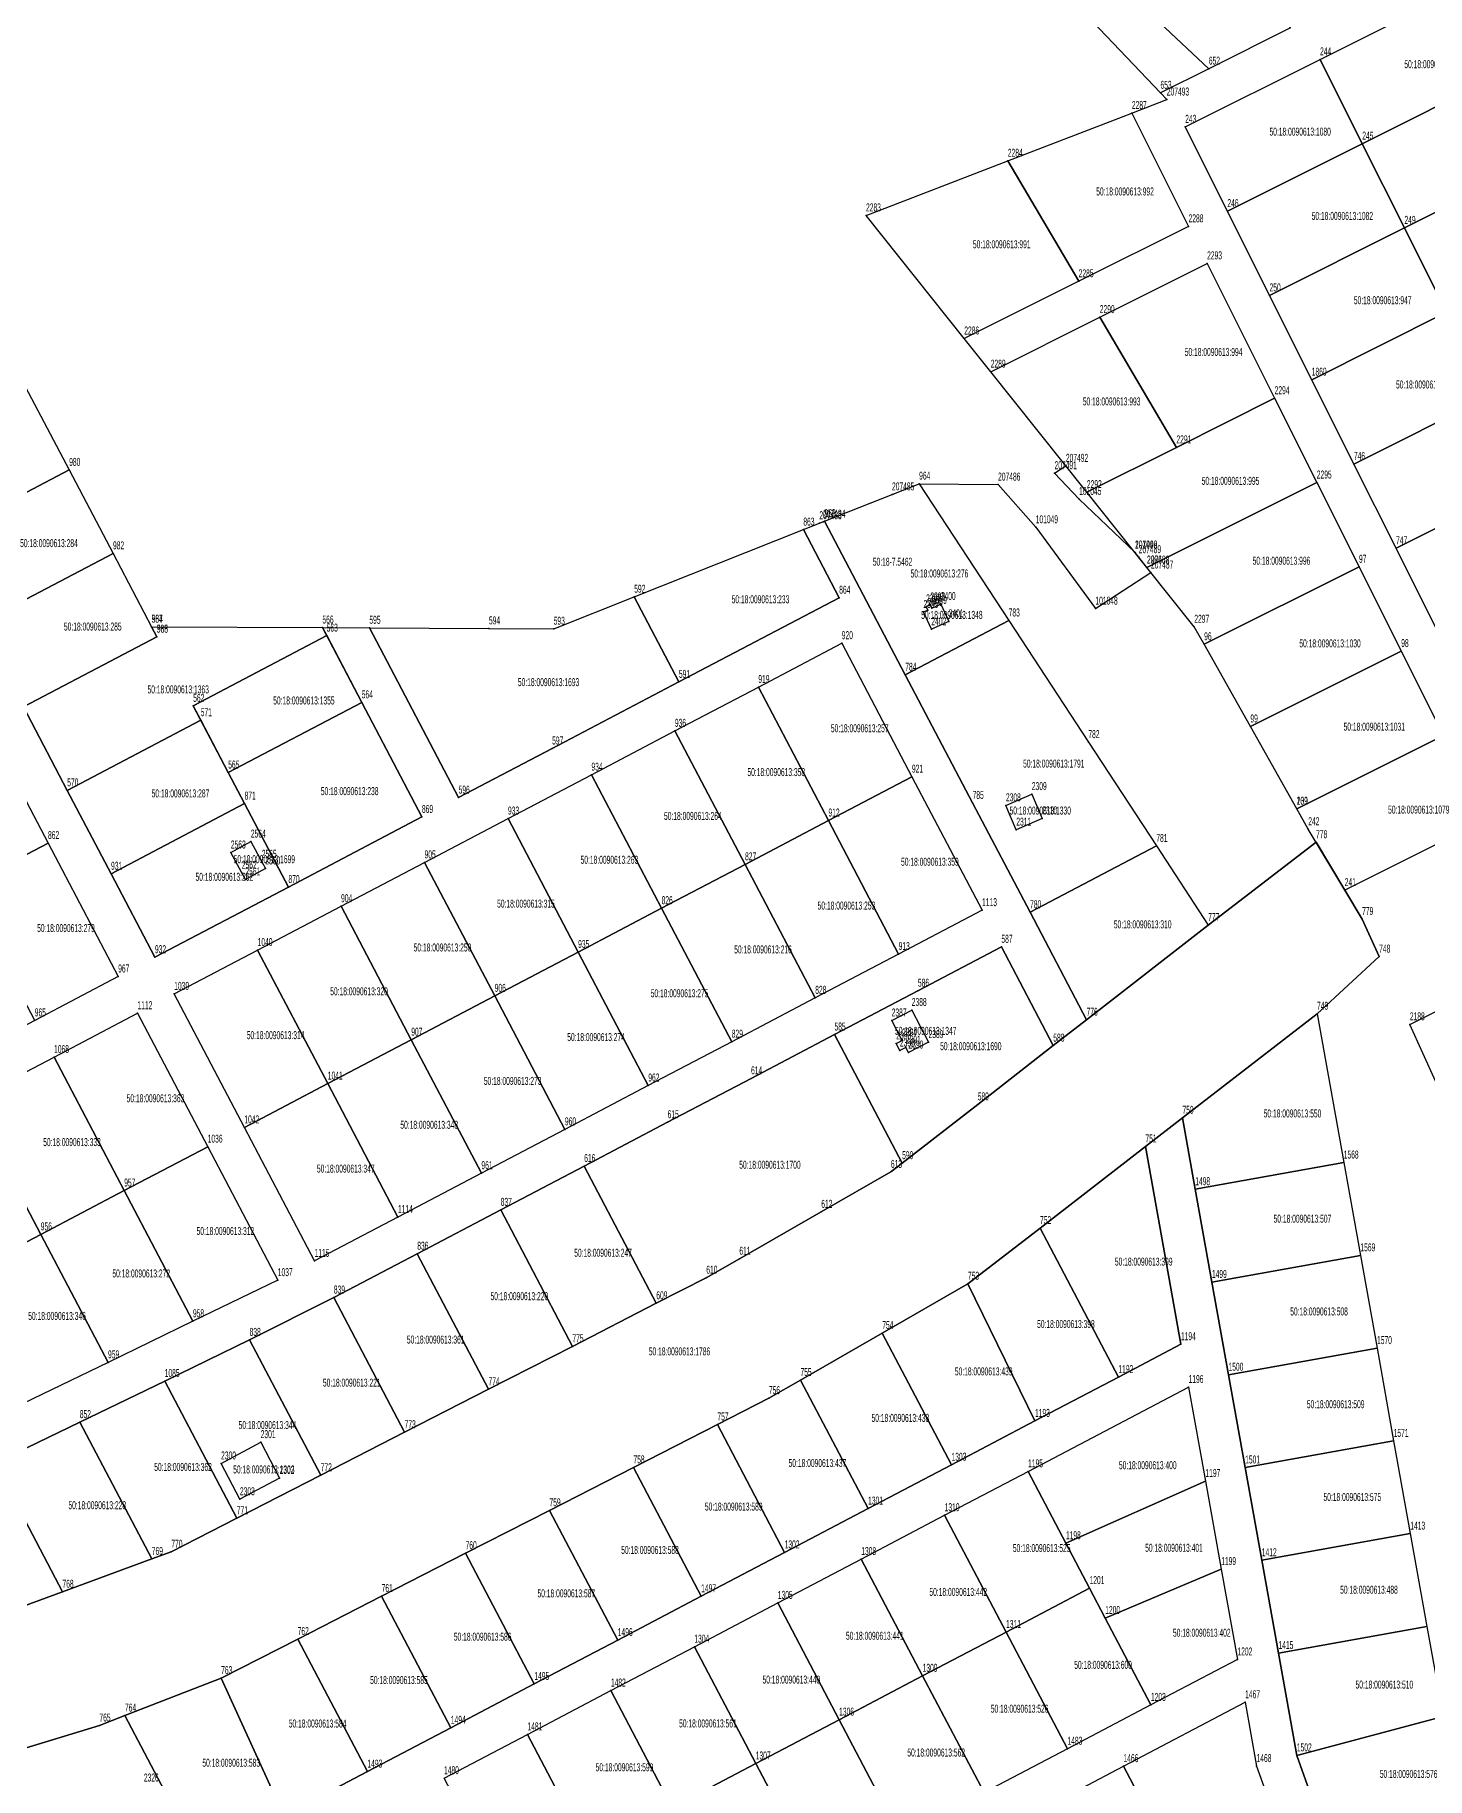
# Model space of a CAD drawing. Extents: x 1277570 to 1279623, y 422293 to 424918.
# Drawn here: x 1278161 to 1278530.2, y 423365 to 423827.4 of the extents above; entities that cross this region are included whole.
import ezdxf

# ---------------------------------------------------------------- set-up
doc = ezdxf.new("R2010")
doc.units = 0
doc.layers.get('0').update_dxf_attribs({"linetype": 'CONTINUOUS'})

# ---------------------------------------------------------------- blocks, each defined once
blk = doc.blocks.new('REGION0')
at = {"color": 7, "linetype": 'CONTINUOUS'}
blk.add_lwpolyline([(1278157.929999, 423649.130002), (1278169.559999, 423626.999998), (1278181.189999, 423604.869998), (1278192.82, 423582.739998), (1278228.229998, 423601.340002), (1278263.630002, 423619.95), (1278247.67, 423650.340002), (1278237.24, 423670.189999), (1278249.700001, 423670.119998), (1278273.369999, 423625.069999), (1278298.160002, 423638.1), (1278331.789999, 423655.769998), (1278374.29, 423678.100001), (1278364.790001, 423696.170001), (1278370.399998, 423698.400002), (1278391.810002, 423657.659999), (1278409.679998, 423623.660001), (1278424.92, 423594.659999), (1278439.899998, 423566.149998), (1278431.080001, 423559.29), (1278417.31, 423585.489999), (1278395.180001, 423573.850002), (1278373.050002, 423562.23), (1278350.919999, 423550.599998), (1278328.79, 423538.97), (1278306.660002, 423527.339998), (1278284.520002, 423515.710001), (1278262.399999, 423504.079999), (1278240.270001, 423492.450002), (1278217.930001, 423481.220001), (1278195.410001, 423470.309998), (1278172.900002, 423459.409998), (1278150.380002, 423448.499999)], dxfattribs=at)
for points in [[(1278242.190001, 423596.260001), (1278264.33, 423607.889998), (1278286.459999, 423619.52), (1278308.590002, 423631.150002), (1278330.71, 423642.78), (1278352.849999, 423654.410002), (1278374.979998, 423666.039999), (1278393.579999, 423630.630002), (1278412.19, 423595.220001), (1278390.060001, 423583.589999), (1278367.929998, 423571.960002), (1278345.799999, 423560.33), (1278323.670001, 423548.700002), (1278301.540002, 423537.08), (1278279.409999, 423525.439998), (1278257.28, 423513.810001), (1278235.150001, 423502.179999), (1278216.54, 423537.59), (1278197.939999, 423573.000001), (1278220.060002, 423584.629999)], [(1278035.210002, 423590.290001), (1278057.34, 423601.919999), (1278079.469999, 423613.550001), (1278101.609998, 423625.179998), (1278123.740002, 423636.81), (1278145.86, 423648.440002), (1278164.470001, 423613.030001), (1278183.079998, 423577.619999), (1278160.949999, 423565.990002), (1278138.82, 423554.36), (1278116.690002, 423542.729998), (1278094.559998, 423531.100001), (1278072.43, 423519.469999), (1278050.300001, 423507.840001), (1278031.69, 423543.249998), (1278013.079998, 423578.659999)], [(1278077.549999, 423509.730002), (1278099.679998, 423521.369999), (1278121.810001, 423532.990001), (1278143.94, 423544.629998), (1278166.069999, 423556.250001), (1278188.200002, 423567.879998), (1278206.809999, 423532.480001), (1278225.409999, 423497.069999), (1278202.9, 423486.160001), (1278180.390001, 423475.260001), (1278157.880001, 423464.360002), (1278137.16, 423454.319998), (1278116.459999, 423444.289998), (1278095.890001, 423434.339999), (1278072.920001, 423423.210002), (1278064.979998, 423457.939998), (1278055.749999, 423498.279999)]]:
    blk.add_lwpolyline(points, close=True, dxfattribs=at)
blk = doc.blocks.new('REGION1')
at = {"color": 7, "linetype": 'CONTINUOUS'}
for points in [[(1278227.049999, 423355.06), (1278249.170002, 423366.700002), (1278271.3, 423378.32), (1278293.44, 423389.950002), (1278315.569998, 423401.579999), (1278337.690001, 423413.210001), (1278359.83, 423424.839998), (1278381.959999, 423436.47), (1278404.080002, 423448.100002), (1278426.220001, 423459.73), (1278448.339999, 423471.360002), (1278464.92, 423480.069998), (1278455.510001, 423532.529998), (1278465.330002, 423540.129998), (1278468.720002, 423521.189999), (1278473.139999, 423496.579998), (1278477.539999, 423471.980001), (1278481.96, 423447.37), (1278486.370001, 423422.769998), (1278490.790002, 423398.160002), (1278495.659999, 423370.999998), (1278503.989998, 423347.600002)], [(1278269.490002, 423364.949998), (1278291.62, 423376.570001), (1278313.749999, 423388.199998), (1278335.880002, 423399.83), (1278358.010001, 423411.460002), (1278380.14, 423423.089999), (1278402.259998, 423434.720001), (1278424.400002, 423446.349999), (1278466.95, 423468.72), (1278471.42, 423443.790002), (1278475.609999, 423420.429998), (1278479.909998, 423396.450001), (1278456.96, 423384.389998), (1278434.830001, 423372.760001), (1278412.699998, 423361.129999)], [(1278427.58, 423356.510001), (1278449.699999, 423368.149998), (1278481.95, 423385.089998), (1278484.98, 423368.160002), (1278491.3, 423350.460001)]]:
    blk.add_lwpolyline(points, dxfattribs=at)

msp = doc.modelspace()

# ---------------------------------------------------------------- linework, layer by layer
at = {"color": 7, "linetype": 'CONTINUOUS'}
for points in [[(1278432.319999, 423856.5), (1278452.11, 423837.48), (1278472.319999, 423818.450001), (1278459.489998, 423812.029998), (1278441.600001, 423830.84), (1278423.570001, 423849.789998)], [(1278493.990002, 423829.28), (1278472.319999, 423818.450001), (1278452.11, 423837.48), (1278473.53, 423851.169999)], [(1278501.82, 423820.909999), (1278537.589998, 423838.809999), (1278548.78, 423816.450002), (1278513.010001, 423798.549998)], [(1278466.050001, 423803.01), (1278501.82, 423820.909999), (1278513.010001, 423798.549998), (1278477.240002, 423780.659998)], [(1278513.010001, 423798.549998), (1278548.78, 423816.450002), (1278559.970001, 423794.1), (1278524.200002, 423776.200001)], [(1278419.019998, 423794.01), (1278451.909999, 423806.680002), (1278466.95, 423776.620001), (1278437.809999, 423762.04)], [(1278477.240002, 423780.659998), (1278513.010001, 423798.549998), (1278524.200002, 423776.200001), (1278488.429999, 423758.300001)], [(1278381.409999, 423779.519999), (1278419.019998, 423794.01), (1278437.809999, 423762.04), (1278407.470002, 423746.859998)], [(1278524.200002, 423776.200001), (1278559.970001, 423794.1), (1278571.150001, 423771.739999), (1278535.379998, 423753.839999)], [(1278488.429999, 423758.300001), (1278524.200002, 423776.200001), (1278535.379998, 423753.839999), (1278499.609999, 423735.94)], [(1278443.399999, 423752.54), (1278471.869999, 423766.79), (1278489.780002, 423731.02), (1278463.73, 423717.979999)], [(1278414.48, 423738.070002), (1278443.399999, 423752.54), (1278463.73, 423717.979999), (1278439.979998, 423706.100001)], [(1278499.609999, 423735.94), (1278535.379998, 423753.839999), (1278546.569999, 423731.479998), (1278510.8, 423713.579999)], [(1278582.340002, 423749.380002), (1278593.529999, 423727.020001), (1278557.76, 423709.120001), (1278521.990001, 423691.220002), (1278510.8, 423713.579999), (1278546.569999, 423731.479998)], [(1278123.039999, 423715.520001), (1278158.450002, 423734.13), (1278170.079998, 423712), (1278134.669999, 423693.390002)], [(1278439.979998, 423706.100001), (1278463.73, 423717.979999), (1278489.780002, 423731.02), (1278500.959998, 423708.659998), (1278455.919998, 423686.120002)], [(1278134.669999, 423693.390002), (1278170.079998, 423712), (1278181.709998, 423689.87), (1278146.299999, 423671.260002)], [(1278521.990001, 423691.220002), (1278557.76, 423709.120001), (1278568.94, 423686.77), (1278533.170002, 423668.87)], [(1278370.399998, 423698.400002), (1278395.489998, 423708.360001), (1278419.24, 423672.07), (1278391.810002, 423657.659999)], [(1278455.919998, 423686.120002), (1278500.959998, 423708.659998), (1278512.149999, 423686.300002), (1278471.080001, 423665.750001), (1278468.469999, 423670.390002)], [(1278319.930001, 423678.360001), (1278364.790001, 423696.170001), (1278374.29, 423678.100001), (1278331.789999, 423655.769998)], [(1278146.299999, 423671.260002), (1278181.709998, 423689.87), (1278191.930001, 423670.410001), (1278193.330002, 423667.740001), (1278157.929999, 423649.130002)], [(1278471.080001, 423665.750001), (1278512.149999, 423686.300002), (1278523.34, 423663.94), (1278483.350001, 423643.940002)], [(1278331.789999, 423655.769998), (1278298.160002, 423638.1), (1278273.369999, 423625.069999), (1278249.700001, 423670.119998), (1278281.409998, 423669.960002), (1278298.58, 423669.880002), (1278319.930001, 423678.360001)], [(1278424.92, 423594.659999), (1278409.679998, 423623.660001), (1278391.810002, 423657.659999), (1278419.24, 423672.07), (1278440.369999, 423639.789998), (1278458.399999, 423612.250001)], [(1278396.640001, 423674.329999), (1278397.779998, 423674.84), (1278397.339999, 423675.799999), (1278398.46, 423676.31), (1278398.899999, 423675.36), (1278401.240002, 423676.419998), (1278403.330001, 423671.839998), (1278398.74, 423669.74)], [(1278238.370002, 423668.049998), (1278202.959998, 423649.42), (1278204.969998, 423645.610001), (1278169.559999, 423626.999998), (1278157.929999, 423649.130002), (1278193.320002, 423667.740001), (1278191.930001, 423670.400002), (1278237.24, 423670.189999)], [(1278202.959998, 423649.42), (1278238.370002, 423668.049998), (1278247.67, 423650.340002), (1278212.260001, 423631.729999)], [(1278352.849999, 423654.410002), (1278374.979998, 423666.039999), (1278393.579999, 423630.630002), (1278371.45, 423619)], [(1278483.350001, 423643.940002), (1278523.34, 423663.94), (1278534.520001, 423641.589999), (1278495.630002, 423622.12)], [(1278330.71, 423642.78), (1278352.849999, 423654.410002), (1278371.45, 423619), (1278349.330002, 423607.369998)], [(1278212.260001, 423631.729999), (1278247.67, 423650.340002), (1278263.630002, 423619.95), (1278228.229998, 423601.340002), (1278216.599998, 423623.480001)], [(1278123.740002, 423636.81), (1278145.86, 423648.440002), (1278164.470001, 423613.030001), (1278142.339998, 423601.399999)], [(1278169.559999, 423626.999998), (1278204.969998, 423645.610001), (1278212.260001, 423631.729999), (1278216.599998, 423623.480001), (1278181.189999, 423604.869998)], [(1278308.590002, 423631.150002), (1278330.71, 423642.78), (1278349.330002, 423607.369998), (1278327.199998, 423595.740001)], [(1278495.630002, 423622.129999), (1278534.520001, 423641.589999), (1278545.710002, 423619.230002), (1278508.369998, 423600.549998), (1278498.689999, 423616.68)], [(1278286.459999, 423619.52), (1278308.590002, 423631.150002), (1278327.199998, 423595.740001), (1278305.059999, 423584.109999)], [(1278371.45, 423619), (1278393.579999, 423630.630002), (1278412.19, 423595.220001), (1278390.060001, 423583.589999)], [(1278418.51, 423623.019998), (1278425.38, 423626.01), (1278428.140001, 423619.580002), (1278421.270001, 423616.58)], [(1278181.189999, 423604.869998), (1278216.599998, 423623.480001), (1278228.229998, 423601.340002), (1278192.82, 423582.739998)], [(1278264.33, 423607.889998), (1278286.459999, 423619.52), (1278305.059999, 423584.109999), (1278282.930001, 423572.480002)], [(1278349.330002, 423607.369998), (1278371.45, 423619), (1278390.060001, 423583.589999), (1278367.929998, 423571.960002)], [(1278142.339998, 423601.399999), (1278164.470001, 423613.030001), (1278183.079998, 423577.619999), (1278160.949999, 423565.990002)], [(1278222.12, 423606.280001), (1278216.81, 423603.379999), (1278215.859998, 423605.140002), (1278212.959999, 423610.510001), (1278218.269999, 423613.409999), (1278221.169998, 423608.039999)], [(1278424.92, 423594.659999), (1278458.399999, 423612.250001), (1278472.15, 423591.240001), (1278439.899998, 423566.149998)], [(1278242.190001, 423596.260001), (1278264.33, 423607.889998), (1278282.930001, 423572.480002), (1278260.800002, 423560.85)], [(1278327.199998, 423595.740001), (1278349.330002, 423607.369998), (1278367.929998, 423571.960002), (1278345.799999, 423560.33)], [(1278220.060002, 423584.629999), (1278242.190001, 423596.260001), (1278260.800002, 423560.85), (1278238.669999, 423549.220002)], [(1278305.059999, 423584.109999), (1278327.199998, 423595.740001), (1278345.799999, 423560.33), (1278323.670001, 423548.700002)], [(1278197.939999, 423573.000001), (1278220.060002, 423584.629999), (1278238.669999, 423549.220002), (1278216.54, 423537.59)], [(1278373.050002, 423562.23), (1278395.180001, 423573.850002), (1278417.31, 423585.489999), (1278431.080001, 423559.29), (1278411.030001, 423543.690002), (1278390.980001, 423528.099999)], [(1278282.930001, 423572.480002), (1278305.059999, 423584.109999), (1278323.670001, 423548.700002), (1278301.540002, 423537.08)], [(1278525.640001, 423564.919999), (1278563.43, 423583.83), (1278574.61, 423561.469999), (1278536.010002, 423542.050002)], [(1278260.800002, 423560.85), (1278282.930001, 423572.480002), (1278301.540002, 423537.08), (1278279.409999, 423525.439998)], [(1278166.069999, 423556.250001), (1278188.200002, 423567.879998), (1278206.809999, 423532.480001), (1278184.68, 423520.839999)], [(1278388.21, 423565.949999), (1278393.540001, 423568.739998), (1278398, 423560.220001), (1278392.659998, 423557.430002), (1278391.96, 423558.779999), (1278390.4, 423557.970001), (1278389.410001, 423559.870001), (1278390.96, 423560.679999)], [(1278465.330002, 423540.129998), (1278501.020001, 423567.730001), (1278508.099998, 423528.26), (1278468.720002, 423521.189999)], [(1278325.790001, 423490.93), (1278306.660002, 423527.339998), (1278328.79, 423538.97), (1278350.919999, 423550.599998), (1278373.050002, 423562.23), (1278390.980001, 423528.099999), (1278387.989998, 423525.769999), (1278369.53, 423515.190001), (1278347.82, 423502.750001), (1278339.04, 423497.720002)], [(1278238.669999, 423549.220002), (1278260.800002, 423560.85), (1278279.409999, 423525.439998), (1278257.28, 423513.810001)], [(1278143.94, 423544.629998), (1278166.069999, 423556.250001), (1278184.68, 423520.839999), (1278162.540001, 423509.220001)], [(1278216.54, 423537.59), (1278238.669999, 423549.220002), (1278257.28, 423513.810001), (1278235.150001, 423502.179999)], [(1278121.810001, 423532.990001), (1278143.94, 423544.629998), (1278162.540001, 423509.220001), (1278140.410002, 423497.589999)], [(1278184.68, 423520.839999), (1278206.809999, 423532.480001), (1278225.409999, 423497.069999), (1278202.9, 423486.160001)], [(1278427.559999, 423510.909999), (1278455.510001, 423532.529998), (1278464.92, 423480.069998), (1278448.339999, 423471.360002)], [(1278284.520002, 423515.710001), (1278306.660002, 423527.339998), (1278325.790001, 423490.93), (1278303.540001, 423479.52)], [(1278468.720002, 423521.189999), (1278508.099998, 423528.26), (1278512.509999, 423503.649999), (1278473.139999, 423496.579998)], [(1278162.540001, 423509.220001), (1278184.68, 423520.839999), (1278202.9, 423486.160001), (1278180.390001, 423475.260001)], [(1278262.399999, 423504.079999), (1278284.520002, 423515.710001), (1278303.540001, 423479.52), (1278281.290001, 423468.119999)], [(1278408.44, 423496.11), (1278427.559999, 423510.909999), (1278448.339999, 423471.360002), (1278426.220001, 423459.73)], [(1278140.410002, 423497.589999), (1278162.540001, 423509.220001), (1278180.390001, 423475.260001), (1278157.880001, 423464.360002)], [(1278240.270001, 423492.450002), (1278262.399999, 423504.079999), (1278281.290001, 423468.119999), (1278259.040001, 423456.719999)], [(1278473.139999, 423496.579998), (1278512.509999, 423503.649999), (1278516.93, 423479.040002), (1278477.539999, 423471.980001)], [(1278217.930001, 423481.220001), (1278240.270001, 423492.450002), (1278259.040001, 423456.719999), (1278236.790001, 423445.319998)], [(1278385.719999, 423483.05), (1278408.44, 423496.11), (1278426.220001, 423459.73), (1278404.080002, 423448.100002)], [(1278364.03, 423470.580002), (1278385.719999, 423483.05), (1278404.080002, 423448.100002), (1278381.959999, 423436.47)], [(1278195.410001, 423470.309998), (1278217.930001, 423481.220001), (1278236.790001, 423445.319998), (1278214.540001, 423433.909999)], [(1278477.539999, 423471.980001), (1278516.93, 423479.040002), (1278521.340001, 423454.430001), (1278481.96, 423447.37)], [(1278172.900002, 423459.409998), (1278195.410001, 423470.309998), (1278214.540001, 423433.909999), (1278197.170002, 423425.009998), (1278191.979999, 423423.109998)], [(1278341.990001, 423458.78), (1278355.659998, 423465.77), (1278364.03, 423470.580002), (1278381.959999, 423436.47), (1278359.83, 423424.839998)], [(1278424.400002, 423446.349999), (1278466.95, 423468.72), (1278471.42, 423443.790002), (1278434.43, 423427.269998)], [(1278150.380002, 423448.499999), (1278172.900002, 423459.409998), (1278191.979999, 423423.109998), (1278168.3, 423414.420001)], [(1278319.73, 423447.399998), (1278341.990001, 423458.78), (1278359.83, 423424.839998), (1278337.690001, 423413.210001)], [(1278210.369998, 423448.439998), (1278220.870001, 423454.090001), (1278225.869999, 423444.590001), (1278215.36, 423438.940002)], [(1278481.96, 423447.37), (1278521.340001, 423454.430001), (1278525.750002, 423429.829999), (1278486.370001, 423422.769998)], [(1278127.879998, 423437.6), (1278150.380002, 423448.499999), (1278168.3, 423414.420001), (1278144.880001, 423405.819999)], [(1278297.459999, 423436.010002), (1278319.73, 423447.399998), (1278337.690001, 423413.210001), (1278315.569998, 423401.579999)], [(1278402.259998, 423434.720001), (1278424.400002, 423446.349999), (1278434.43, 423427.269998), (1278440.690001, 423415.370001), (1278418.550002, 423403.739999)], [(1278434.43, 423427.269998), (1278471.42, 423443.790002), (1278475.609999, 423420.429998), (1278444.839998, 423407.449999), (1278440.690001, 423415.370001)], [(1278275.209999, 423424.64), (1278297.459999, 423436.010002), (1278315.569998, 423401.579999), (1278293.44, 423389.950002)], [(1278380.14, 423423.089999), (1278402.259998, 423434.720001), (1278418.550002, 423403.739999), (1278396.419999, 423392.110002)], [(1278486.370001, 423422.769998), (1278525.750002, 423429.829999), (1278530.159998, 423405.219998), (1278490.790002, 423398.160002)], [(1278252.949998, 423413.259998), (1278275.209999, 423424.64), (1278293.44, 423389.950002), (1278271.3, 423378.32)], [(1278358.010001, 423411.460002), (1278380.14, 423423.089999), (1278396.419999, 423392.110002), (1278374.28, 423380.48)], [(1278444.839998, 423407.449999), (1278475.609999, 423420.429998), (1278479.909998, 423396.450001), (1278456.96, 423384.389998)], [(1278230.680002, 423401.870002), (1278252.949998, 423413.259998), (1278271.3, 423378.32), (1278249.170002, 423366.700002)], [(1278418.550002, 423403.739999), (1278440.690001, 423415.370001), (1278444.839998, 423407.449999), (1278456.96, 423384.389998), (1278434.830001, 423372.760001)], [(1278335.880002, 423399.83), (1278358.010001, 423411.460002), (1278374.28, 423380.48), (1278352.160001, 423368.850002)], [(1278490.790002, 423398.160002), (1278530.159998, 423405.219998), (1278534.450002, 423381.310001), (1278495.659999, 423370.999998)], [(1278210.379999, 423391.489998), (1278230.680002, 423401.870002), (1278249.170002, 423366.700002), (1278227.049999, 423355.06)], [(1278313.749999, 423388.199998), (1278335.880002, 423399.83), (1278352.160001, 423368.850002), (1278330.029998, 423357.22)], [(1278396.419999, 423392.110002), (1278418.550002, 423403.739999), (1278434.830001, 423372.760001), (1278412.699998, 423361.129999)], [(1278184.880001, 423381.560002), (1278210.379999, 423391.489998), (1278227.049999, 423355.06), (1278204.91, 423343.440002)], [(1278374.28, 423380.48), (1278396.419999, 423392.110002), (1278412.699998, 423361.129999), (1278390.569999, 423349.500002)], [(1278291.62, 423376.570001), (1278313.749999, 423388.199998), (1278330.029998, 423357.22), (1278307.889999, 423345.589998)], [(1278152.310002, 423371.110002), (1278178.100001, 423378.92), (1278184.880001, 423381.560002), (1278204.91, 423343.440002), (1278182.739999, 423331.780002)], [(1278449.699999, 423368.149998), (1278481.95, 423385.089998), (1278484.98, 423368.160002), (1278491.3, 423350.460001), (1278465.979998, 423337.160001)], [(1278495.659999, 423370.999998), (1278534.450002, 423381.310001), (1278542.83, 423361.430002), (1278503.989998, 423347.600002)], [(1278269.490002, 423364.949998), (1278291.62, 423376.570001), (1278307.889999, 423345.589998), (1278285.770001, 423333.960001)], [(1278352.160001, 423368.850002), (1278374.28, 423380.48), (1278390.569999, 423349.500002), (1278368.440001, 423337.87)], [(1278330.029998, 423357.22), (1278352.160001, 423368.850002), (1278368.440001, 423337.87), (1278346.310002, 423326.239998)], [(1278427.58, 423356.510001), (1278449.699999, 423368.149998), (1278465.979998, 423337.160001), (1278443.849999, 423325.529999)]]:
    msp.add_lwpolyline(points, close=True, dxfattribs=at)
for points in [[(1278158.450002, 423734.13), (1278170.079998, 423712), (1278181.709998, 423689.87), (1278191.930001, 423670.410001), (1278237.24, 423670.189999), (1278249.700001, 423670.119998), (1278281.409998, 423669.960002), (1278298.58, 423669.880002), (1278319.930001, 423678.360001), (1278364.790001, 423696.170001), (1278369.039998, 423697.859998), (1278370.020002, 423698.25), (1278370.399998, 423698.400002), (1278388.3, 423705.51), (1278395.489998, 423708.360001), (1278416.430001, 423708.11), (1278426.410001, 423696.79), (1278442.240001, 423675.209998), (1278456.980001, 423684.78), (1278455.95, 423686.08), (1278453.739999, 423688.849999), (1278452.760001, 423690.079998), (1278452.75, 423690.089998), (1278437.92, 423704.280001), (1278431.399999, 423711.13), (1278434.409999, 423713.080002), (1278414.48, 423738.070002), (1278407.470002, 423746.859998), (1278381.409999, 423779.519999), (1278419.019998, 423794.01), (1278451.909999, 423806.680002), (1278461.18, 423810.250001), (1278459.489998, 423812.029998), (1278441.600001, 423830.84)], [(1278144.880001, 423405.819999), (1278168.3, 423414.420001), (1278191.979999, 423423.109998), (1278197.170002, 423425.009998), (1278214.540001, 423433.909999), (1278236.790001, 423445.319998), (1278259.040001, 423456.719999), (1278281.290001, 423468.119999), (1278303.540001, 423479.52), (1278325.790001, 423490.93), (1278339.04, 423497.720002), (1278347.82, 423502.750001), (1278369.53, 423515.190001), (1278387.989998, 423525.769999), (1278390.980001, 423528.099999), (1278411.030001, 423543.690002), (1278431.080001, 423559.29), (1278439.899998, 423566.149998), (1278472.15, 423591.240001), (1278500.760002, 423613.229999), (1278508.369998, 423600.549998), (1278512.979999, 423592.859998), (1278517.490001, 423582.899999), (1278501.020001, 423567.730001), (1278465.330002, 423540.129998), (1278455.510001, 423532.529998), (1278427.559999, 423510.909999), (1278408.44, 423496.11), (1278385.719999, 423483.05), (1278364.03, 423470.580002), (1278355.659998, 423465.77), (1278341.990001, 423458.78), (1278319.73, 423447.399998), (1278297.459999, 423436.010002), (1278275.209999, 423424.64), (1278252.949998, 423413.259998), (1278230.680002, 423401.870002), (1278210.379999, 423391.489998), (1278184.880001, 423381.560002), (1278178.100001, 423378.92), (1278152.310002, 423371.110002)], [(1278152.310002, 423371.110002), (1278178.100001, 423378.92), (1278184.880001, 423381.560002), (1278210.379999, 423391.489998), (1278230.680002, 423401.870002), (1278252.949998, 423413.259998), (1278275.209999, 423424.64), (1278297.459999, 423436.010002), (1278319.73, 423447.399998), (1278341.990001, 423458.78), (1278355.659998, 423465.77), (1278364.03, 423470.580002), (1278385.719999, 423483.05), (1278408.44, 423496.11), (1278427.559999, 423510.909999), (1278455.510001, 423532.529998), (1278465.330002, 423540.129998), (1278501.020001, 423567.730001), (1278517.490001, 423582.899999), (1278512.979999, 423592.859998), (1278508.369998, 423600.549998), (1278500.760002, 423613.229999), (1278472.15, 423591.240001), (1278439.899998, 423566.149998), (1278431.080001, 423559.29), (1278411.030001, 423543.690002), (1278390.980001, 423528.099999), (1278387.989998, 423525.769999), (1278369.53, 423515.190001), (1278347.82, 423502.750001), (1278339.04, 423497.720002), (1278325.790001, 423490.93), (1278303.540001, 423479.52), (1278281.290001, 423468.119999), (1278259.040001, 423456.719999), (1278236.790001, 423445.319998), (1278214.540001, 423433.909999), (1278197.170002, 423425.009998), (1278191.979999, 423423.109998), (1278168.3, 423414.420001), (1278144.880001, 423405.819999)]]:
    msp.add_lwpolyline(points, dxfattribs=at)
at = {"color": 7}
for p in [(1278501.82, 423820.909999), (1278472.319999, 423818.450001), (1278459.489998, 423812.029998), (1278451.909999, 423806.680002), (1278461.18, 423810.250001), (1278466.050001, 423803.01), (1278513.010001, 423798.549998), (1278419.019998, 423794.01), (1278381.409999, 423779.519999), (1278477.240002, 423780.659998), (1278466.95, 423776.620001), (1278524.200002, 423776.200001), (1278471.869999, 423766.79), (1278437.809999, 423762.04), (1278488.429999, 423758.300001), (1278443.399999, 423752.54), (1278407.470002, 423746.859998), (1278414.48, 423738.070002), (1278499.609999, 423735.94), (1278489.780002, 423731.02), (1278463.73, 423717.979999), (1278170.079998, 423712), (1278431.399999, 423711.13), (1278434.409999, 423713.080002), (1278510.8, 423713.579999), (1278388.3, 423705.51), (1278395.489998, 423708.360001), (1278416.430001, 423708.11), (1278439.979998, 423706.100001), (1278500.959998, 423708.659998), (1278437.92, 423704.280001), (1278364.790001, 423696.170001), (1278369.039998, 423697.859998), (1278370.020002, 423698.25), (1278370.399998, 423698.400002), (1278426.410001, 423696.79), (1278521.990001, 423691.220002), (1278181.709998, 423689.87), (1278452.75, 423690.089998), (1278452.760001, 423690.079998), (1278453.739999, 423688.849999), (1278455.919998, 423686.120002), (1278455.95, 423686.08), (1278512.149999, 423686.300002), (1278456.980001, 423684.78), (1278319.930001, 423678.360001), (1278374.29, 423678.100001), (1278396.640001, 423674.329999), (1278397.339999, 423675.799999), (1278397.779998, 423674.84), (1278398.46, 423676.31), (1278398.899999, 423675.36), (1278401.240002, 423676.419998), (1278419.24, 423672.07), (1278442.240001, 423675.209998), (1278191.930001, 423670.410001), (1278191.930001, 423670.400002), (1278193.320002, 423667.740001), (1278193.330002, 423667.740001), (1278237.24, 423670.189999), (1278238.370002, 423668.049998), (1278249.700001, 423670.119998), (1278281.409998, 423669.960002), (1278298.58, 423669.880002), (1278398.74, 423669.74), (1278403.330001, 423671.839998), (1278468.469999, 423670.390002), (1278374.979998, 423666.039999), (1278471.080001, 423665.750001), (1278523.34, 423663.94), (1278331.789999, 423655.769998), (1278352.849999, 423654.410002), (1278391.810002, 423657.659999), (1278202.959998, 423649.42), (1278247.67, 423650.340002), (1278204.969998, 423645.610001), (1278330.71, 423642.78), (1278440.369999, 423639.789998), (1278483.350001, 423643.940002), (1278298.160002, 423638.1), (1278212.260001, 423631.729999), (1278308.590002, 423631.150002), (1278393.579999, 423630.630002), (1278169.559999, 423626.999998), (1278425.38, 423626.01), (1278216.599998, 423623.480001), (1278273.369999, 423625.069999), (1278409.679998, 423623.660001), (1278418.51, 423623.019998), (1278495.630002, 423622.129999), (1278495.630002, 423622.12), (1278263.630002, 423619.95), (1278286.459999, 423619.52), (1278371.45, 423619), (1278421.270001, 423616.58), (1278428.140001, 423619.580002), (1278498.689999, 423616.68), (1278164.470001, 423613.030001), (1278218.269999, 423613.409999), (1278458.399999, 423612.250001), (1278500.760002, 423613.229999), (1278212.959999, 423610.510001), (1278221.169998, 423608.039999), (1278264.33, 423607.889998), (1278349.330002, 423607.369998), (1278181.189999, 423604.869998), (1278215.859998, 423605.140002), (1278216.81, 423603.379999), (1278222.12, 423606.280001), (1278228.229998, 423601.340002), (1278508.369998, 423600.549998), (1278242.190001, 423596.260001), (1278327.199998, 423595.740001), (1278412.19, 423595.220001), (1278424.92, 423594.659999), (1278472.15, 423591.240001), (1278512.979999, 423592.859998), (1278220.060002, 423584.629999), (1278417.31, 423585.489999), (1278192.82, 423582.739998), (1278305.059999, 423584.109999), (1278390.060001, 423583.589999), (1278517.490001, 423582.899999), (1278183.079998, 423577.619999), (1278197.939999, 423573.000001), (1278282.930001, 423572.480002), (1278367.929998, 423571.960002), (1278395.180001, 423573.850002), (1278188.200002, 423567.879998), (1278388.21, 423565.949999), (1278393.540001, 423568.739998), (1278439.899998, 423566.149998), (1278501.020001, 423567.730001), (1278373.050002, 423562.23), (1278525.640001, 423564.919999), (1278260.800002, 423560.85), (1278345.799999, 423560.33), (1278389.410001, 423559.870001), (1278390.4, 423557.970001), (1278390.96, 423560.679999), (1278391.96, 423558.779999), (1278392.659998, 423557.430002), (1278398, 423560.220001), (1278431.080001, 423559.29), (1278166.069999, 423556.250001), (1278238.669999, 423549.220002), (1278323.670001, 423548.700002), (1278350.919999, 423550.599998), (1278411.030001, 423543.690002), (1278328.79, 423538.97), (1278465.330002, 423540.129998), (1278216.54, 423537.59), (1278301.540002, 423537.08), (1278206.809999, 423532.480001), (1278455.510001, 423532.529998), (1278279.409999, 423525.439998), (1278306.660002, 423527.339998), (1278387.989998, 423525.769999), (1278390.980001, 423528.099999), (1278508.099998, 423528.26), (1278184.68, 423520.839999), (1278468.720002, 423521.189999), (1278284.520002, 423515.710001), (1278369.53, 423515.190001), (1278257.28, 423513.810001), (1278427.559999, 423510.909999), (1278162.540001, 423509.220001), (1278235.150001, 423502.179999), (1278262.399999, 423504.079999), (1278347.82, 423502.750001), (1278512.509999, 423503.649999), (1278225.409999, 423497.069999), (1278339.04, 423497.720002), (1278473.139999, 423496.579998), (1278240.270001, 423492.450002), (1278408.44, 423496.11), (1278325.790001, 423490.93), (1278202.9, 423486.160001), (1278385.719999, 423483.05), (1278217.930001, 423481.220001), (1278303.540001, 423479.52), (1278464.92, 423480.069998), (1278516.93, 423479.040002), (1278180.390001, 423475.260001), (1278195.410001, 423470.309998), (1278364.03, 423470.580002), (1278448.339999, 423471.360002), (1278466.95, 423468.72), (1278477.539999, 423471.980001), (1278281.290001, 423468.119999), (1278355.659998, 423465.77), (1278172.900002, 423459.409998), (1278426.220001, 423459.73), (1278259.040001, 423456.719999), (1278341.990001, 423458.78), (1278220.870001, 423454.090001), (1278521.340001, 423454.430001), (1278210.369998, 423448.439998), (1278319.73, 423447.399998), (1278404.080002, 423448.100002), (1278424.400002, 423446.349999), (1278481.96, 423447.37), (1278225.869999, 423444.590001), (1278236.790001, 423445.319998), (1278471.42, 423443.790002), (1278215.36, 423438.940002), (1278381.959999, 423436.47), (1278214.540001, 423433.909999), (1278297.459999, 423436.010002), (1278402.259998, 423434.720001), (1278434.43, 423427.269998), (1278525.750002, 423429.829999), (1278191.979999, 423423.109998), (1278197.170002, 423425.009998), (1278275.209999, 423424.64), (1278359.83, 423424.839998), (1278380.14, 423423.089999), (1278486.370001, 423422.769998), (1278475.609999, 423420.429998), (1278168.3, 423414.420001), (1278252.949998, 423413.259998), (1278337.690001, 423413.210001), (1278440.690001, 423415.370001), (1278358.010001, 423411.460002), (1278444.839998, 423407.449999), (1278530.159998, 423405.219998), (1278230.680002, 423401.870002), (1278315.569998, 423401.579999), (1278335.880002, 423399.83), (1278418.550002, 423403.739999), (1278479.909998, 423396.450001), (1278490.790002, 423398.160002), (1278210.379999, 423391.489998), (1278293.44, 423389.950002), (1278396.419999, 423392.110002), (1278313.749999, 423388.199998), (1278184.880001, 423381.560002), (1278456.96, 423384.389998), (1278481.95, 423385.089998), (1278178.100001, 423378.92), (1278271.3, 423378.32), (1278291.62, 423376.570001), (1278374.28, 423380.48), (1278434.830001, 423372.760001), (1278352.160001, 423368.850002), (1278449.699999, 423368.149998), (1278484.98, 423368.160002), (1278495.659999, 423370.999998), (1278249.170002, 423366.700002)]:
    msp.add_point(p, dxfattribs=at)

# ---------------------------------------------------------------- block references
for name in ['REGION0', 'REGION1']:
    msp.add_blockref(name, (0, 0), dxfattribs=at)

# ---------------------------------------------------------------- texts
at = {"color": 7, "width": 0.5}
for s, height, p in [('652', 2.122557, (1278472.319999, 423819.522442)), ('244', 2.122561, (1278501.82, 423821.982441)), ('50:18:0090613:1081', 2.122557, (1278524.174998, 423818.582441)), ('653', 2.122557, (1278459.489998, 423813.102443)), ('207493', 2.122557, (1278461.18, 423811.322441)), ('2287', 2.122557, (1278451.909999, 423807.752443)), ('243', 2.122561, (1278466.050001, 423804.082441)), ('50:18:0090613:1080', 2.122561, (1278488.405962, 423800.685682)), ('245', 2.122557, (1278513.010001, 423799.622443)), ('2284', 2.122557, (1278419.019998, 423795.082441)), ('50:18:0090613:992', 2.122557, (1278442.45905, 423784.816952)), ('246', 2.122557, (1278477.240002, 423781.732443)), ('2283', 2.122561, (1278381.409999, 423780.59244)), ('2288', 2.122557, (1278466.95, 423777.692442)), ('50:18:0090613:1082', 2.122557, (1278499.594039, 423778.329201)), ('249', 2.122557, (1278524.200002, 423777.272441)), ('50:18:0090613:991', 2.122557, (1278409.755985, 423770.809588)), ('2293', 2.122557, (1278471.869999, 423767.86244)), ('2285', 2.122557, (1278437.809999, 423763.11244)), ('250', 2.122557, (1278488.429999, 423759.372442)), ('2290', 2.122561, (1278443.399999, 423753.612441)), ('50:18:0090613:947', 2.122557, (1278510.779999, 423755.972443)), ('2286', 2.122561, (1278407.470002, 423747.93244)), ('50:18:0090613:994', 2.122557, (1278465.928519, 423742.244993)), ('2289', 2.122557, (1278414.48, 423739.142442)), ('1860', 2.122557, (1278499.609999, 423737.01244)), ('2294', 2.122561, (1278489.780002, 423732.092441)), ('50:18:0090613:736', 2.122557, (1278521.964998, 423733.612442)), ('50:18:0090613:993', 2.122557, (1278438.89766, 423729.119424)), ('2291', 2.122561, (1278463.73, 423719.052441)), ('980', 2.122557, (1278170.079998, 423713.07244)), ('207491', 2.122557, (1278431.399999, 423712.202441)), ('207492', 2.122557, (1278434.409999, 423714.152443)), ('746', 2.122561, (1278510.8, 423714.65244)), ('964', 2.122557, (1278395.489998, 423709.432441)), ('207486', 2.122557, (1278416.430001, 423709.18244)), ('2292', 2.122557, (1278439.979998, 423707.172442)), ('50:18:0090613:995', 2.122557, (1278470.42191, 423708.053478)), ('2295', 2.122561, (1278500.959998, 423709.73244)), ('207485', 2.122557, (1278388.3, 423706.582441)), ('101045', 2.122557, (1278437.92, 423705.352442)), ('207483', 2.122557, (1278369.039998, 423698.932443)), ('207484', 2.122557, (1278370.020002, 423699.322441)), ('963', 2.122557, (1278370.399998, 423699.472442)), ('101049', 2.122557, (1278426.410001, 423697.86244)), ('863', 2.122557, (1278364.790001, 423697.242441)), ('50:18:0090613:284', 2.122557, (1278157.064999, 423691.532441)), ('982', 2.122557, (1278181.709998, 423690.942441)), ('207490', 2.122557, (1278452.760001, 423691.152443)), ('101046', 2.122557, (1278452.75, 423691.162443)), ('207489', 2.122561, (1278453.739999, 423689.922441)), ('747', 2.122557, (1278521.990001, 423692.292442)), ('50:18-7.5462', 2.122557, (1278383.210488, 423686.601249)), ('2296', 2.122557, (1278455.919998, 423687.192442)), ('207488', 2.122561, (1278455.95, 423687.152441)), ('207487', 2.122561, (1278456.980001, 423685.852441)), ('50:18:0090613:996', 2.122557, (1278483.943728, 423686.86627)), ('97', 2.122557, (1278512.149999, 423687.372442)), ('592', 2.122557, (1278319.930001, 423679.432441)), ('864', 2.122557, (1278374.29, 423679.172441)), ('50:18:0090613:276', 2.122557, (1278393.23851, 423683.479703)), ('50:18:0090613:233', 2.122557, (1278345.766914, 423676.630581)), ('2395', 2.122561, (1278396.640001, 423675.402441)), ('2397', 2.122561, (1278397.339999, 423676.872441)), ('2396', 2.122557, (1278397.779998, 423675.91244)), ('2398', 2.122561, (1278398.46, 423677.382441)), ('2399', 2.122561, (1278398.899999, 423676.432441)), ('2400', 2.122561, (1278401.240002, 423677.49244)), ('101048', 2.122561, (1278442.240001, 423676.28244)), ('567', 2.122557, (1278191.930001, 423671.472442)), ('984', 2.122557, (1278191.930001, 423671.482441)), ('566', 2.122561, (1278237.24, 423671.26244)), ('595', 2.122557, (1278249.700001, 423671.192443)), ('594', 2.122557, (1278281.409998, 423671.032442)), ('593', 2.122557, (1278298.58, 423670.952442)), ('50:18:0090613:1348', 2.122557, (1278396.044284, 423672.495682)), ('2402', 2.122557, (1278398.74, 423670.81244)), ('2401', 2.122561, (1278403.330001, 423672.91244)), ('783', 2.122557, (1278419.24, 423673.14244)), ('2297', 2.122557, (1278468.469999, 423671.462442)), ('50:18:0090613:285', 2.122557, (1278168.692152, 423669.402701)), ('568', 2.122557, (1278193.320002, 423668.812441)), ('985', 2.122557, (1278193.330002, 423668.812441)), ('563', 2.122557, (1278238.370002, 423669.122443)), ('920', 2.122561, (1278374.979998, 423667.11244)), ('96', 2.122557, (1278471.080001, 423666.822441)), ('50:18:0090613:1030', 2.122561, (1278496.330028, 423664.934756)), ('98', 2.122557, (1278523.34, 423665.012441)), ('591', 2.122557, (1278331.789999, 423656.842443)), ('784', 2.122561, (1278391.810002, 423658.73244)), ('50:18:0090613:1363', 2.122561, (1278190.857121, 423652.727747)), ('564', 2.122557, (1278247.67, 423651.412442)), ('50:18:0090613:1693', 2.122557, (1278289.078705, 423654.654331)), ('919', 2.122557, (1278352.849999, 423655.482442)), ('562', 2.122557, (1278202.959998, 423650.492441)), ('50:18:0090613:1355', 2.122557, (1278224.192431, 423649.78916)), ('571', 2.122557, (1278204.969998, 423646.682441)), ('936', 2.122561, (1278330.71, 423643.852441)), ('50:18:0090613:257', 2.122557, (1278372.09, 423642.422442)), ('99', 2.122557, (1278483.350001, 423645.012443)), ('50:18:0090613:1031', 2.122557, (1278508.05555, 423642.84967)), ('597', 2.122557, (1278298.160002, 423639.172441)), ('782', 2.122557, (1278440.369999, 423640.862443)), ('50:18:0090613:1791', 2.122561, (1278423.065661, 423633.045652)), ('565', 2.122561, (1278212.260001, 423632.80244)), ('934', 2.122557, (1278308.590002, 423632.222443)), ('50:18:0090613:358', 2.122557, (1278349.958474, 423630.794307)), ('921', 2.122557, (1278393.579999, 423631.702443)), ('570', 2.122557, (1278169.559999, 423628.072443)), ('50:18:0090613:287', 2.122557, (1278191.954118, 423625.142037)), ('871', 2.122557, (1278216.599998, 423624.552441)), ('50:18:0090613:238', 2.122557, (1278236.82277, 423625.74315)), ('596', 2.122561, (1278273.369999, 423626.142441)), ('785', 2.122557, (1278409.679998, 423624.732441)), ('2308', 2.122557, (1278418.51, 423624.092443)), ('2309', 2.122557, (1278425.38, 423627.08244)), ('869', 2.122557, (1278263.630002, 423621.022441)), ('933', 2.122557, (1278286.459999, 423620.592441)), ('50:18:0090613:264', 2.122557, (1278327.833265, 423619.16151)), ('912', 2.122557, (1278371.45, 423620.072441)), ('50:18:0090613:1330', 2.122557, (1278419.4722, 423620.589371)), ('2310', 2.122557, (1278428.140001, 423620.652442)), ('239', 2.122561, (1278495.630002, 423623.202441)), ('101', 2.122557, (1278495.630002, 423623.19244)), ('50:18:0090613:1079', 2.122557, (1278519.860377, 423620.839777)), ('2564', 2.122561, (1278218.269999, 423614.48244)), ('2311', 2.122557, (1278421.270001, 423617.652441)), ('242', 2.122561, (1278498.689999, 423617.752441)), ('862', 2.122557, (1278164.470001, 423614.102441)), ('2563', 2.122557, (1278212.959999, 423611.582442)), ('781', 2.122557, (1278458.399999, 423613.322441)), ('778', 2.122561, (1278500.760002, 423614.302441)), ('931', 2.122557, (1278181.189999, 423605.942443)), ('50:18:0090613:1699', 2.122561, (1278213.687962, 423607.687554)), ('2562', 2.122557, (1278215.859998, 423606.212442)), ('2565', 2.122561, (1278221.169998, 423609.112441)), ('2560', 2.122557, (1278222.12, 423607.352441)), ('905', 2.122557, (1278264.33, 423608.962443)), ('50:18:0090613:263', 2.122561, (1278305.703262, 423607.531509)), ('827', 2.122557, (1278349.330002, 423608.442443)), ('50:18:0090613:359', 2.122557, (1278390.694999, 423607.012441)), ('50:18:0090613:262', 2.122561, (1278203.585933, 423603.010704)), ('2561', 2.122561, (1278216.81, 423604.452441)), ('870', 2.122557, (1278228.229998, 423602.412442)), ('241', 2.122557, (1278508.369998, 423601.622443)), ('904', 2.122557, (1278242.190001, 423597.332441)), ('50:18:0090613:315', 2.122561, (1278283.570001, 423595.90244)), ('826', 2.122557, (1278327.199998, 423596.812441)), ('1113', 2.122557, (1278412.19, 423596.292441)), ('50:18:0090613:253', 2.122557, (1278368.568263, 423595.38151)), ('780', 2.122561, (1278424.92, 423595.73244)), ('777', 2.122557, (1278472.15, 423592.312442)), ('779', 2.122557, (1278512.979999, 423593.932443)), ('50:18:0090613:279', 2.122561, (1278161.585001, 423589.412441)), ('50:18:0090613:310', 2.122557, (1278447.133327, 423590.402164)), ('932', 2.122557, (1278192.82, 423583.812443)), ('1040', 2.122561, (1278220.060002, 423585.70244)), ('50:18:0090613:250', 2.122557, (1278261.436734, 423584.273375)), ('935', 2.122561, (1278305.059999, 423585.18244)), ('50:18:0090613:216', 2.122557, (1278346.439999, 423583.752442)), ('913', 2.122561, (1278390.060001, 423584.66244)), ('587', 2.122561, (1278417.31, 423586.562441)), ('748', 2.122561, (1278517.490001, 423583.97244)), ('967', 2.122561, (1278183.079998, 423578.692441)), ('1039', 2.122557, (1278197.939999, 423574.072442)), ('906', 2.122557, (1278282.930001, 423573.552442)), ('828', 2.122557, (1278367.929998, 423573.032442)), ('586', 2.122557, (1278395.180001, 423574.922443)), ('1112', 2.122557, (1278188.200002, 423568.952443)), ('50:18:0090613:320', 2.122561, (1278239.305001, 423572.642441)), ('50:18:0090613:275', 2.122557, (1278324.306738, 423572.123373)), ('2388', 2.122557, (1278393.540001, 423569.812443)), ('749', 2.122557, (1278501.020001, 423568.802442)), ('965', 2.122557, (1278160.949999, 423567.062442)), ('2387', 2.122561, (1278388.21, 423567.022441)), ('776', 2.122557, (1278439.899998, 423567.222443)), ('2188', 2.122561, (1278525.640001, 423565.992441)), ('50:18:0090613:314', 2.122557, (1278217.178265, 423561.011509)), ('907', 2.122561, (1278260.800002, 423561.922441)), ('50:18:0090613:274', 2.122557, (1278302.175122, 423560.495705)), ('829', 2.122561, (1278345.799999, 423561.402441)), ('585', 2.122561, (1278373.050002, 423563.302441)), ('50:18:0090613:1347', 2.122561, (1278389.103229, 423562.147563)), ('2393', 2.122557, (1278389.410001, 423560.942441)), ('2392', 2.122557, (1278390.4, 423559.042441)), ('2394', 2.122561, (1278390.96, 423561.752441)), ('2391', 2.122561, (1278391.96, 423559.852441)), ('2389', 2.122557, (1278398, 423561.292441)), ('588', 2.122561, (1278431.080001, 423560.362441)), ('1068', 2.122557, (1278166.069999, 423557.322441)), ('2390', 2.122557, (1278392.659998, 423558.502443)), ('50:18:0090613:1690', 2.122557, (1278401.057918, 423558.08057)), ('1041', 2.122557, (1278238.669999, 423550.292443)), ('962', 2.122557, (1278323.670001, 423549.772443)), ('614', 2.122557, (1278350.919999, 423551.672443)), ('50:18:0090613:273', 2.122561, (1278280.044883, 423548.864177)), ('50:18:0090613:363', 2.122561, (1278185.314879, 423544.264178)), ('589', 2.122557, (1278411.030001, 423544.762442)), ('750', 2.122561, (1278465.330002, 423541.20244)), ('1042', 2.122557, (1278216.54, 423538.66244)), ('50:18:0090613:348', 2.122557, (1278257.915002, 423537.232443)), ('960', 2.122561, (1278301.540002, 423538.152441)), ('615', 2.122557, (1278328.79, 423540.042441)), ('50:18:0090613:550', 2.122557, (1278486.866868, 423540.245042)), ('50:18:0090613:333', 2.122557, (1278163.183263, 423532.636508)), ('1036', 2.122557, (1278206.809999, 423533.552441)), ('751', 2.122557, (1278455.510001, 423533.602443)), ('616', 2.122557, (1278306.660002, 423528.412443)), ('50:18:0090613:1700', 2.122561, (1278347.78591, 423526.633456)), ('613', 2.122561, (1278387.989998, 423526.842441)), ('590', 2.122561, (1278390.980001, 423529.172441)), ('1568', 2.122557, (1278508.099998, 423529.33244)), ('957', 2.122561, (1278184.68, 423521.912441)), ('50:18:0090613:347', 2.122557, (1278235.784999, 423525.602441)), ('961', 2.122557, (1278279.409999, 423526.512443)), ('1498', 2.122561, (1278468.720002, 423522.262441)), ('1114', 2.122557, (1278257.28, 423514.882441)), ('837', 2.122557, (1278284.520002, 423516.782441)), ('612', 2.122557, (1278369.53, 423516.262441)), ('956', 2.122557, (1278162.540001, 423510.292442)), ('50:18:0090613:312', 2.122557, (1278203.863482, 423509.059836)), ('752', 2.122561, (1278427.559999, 423511.98244)), ('50:18:0090613:507', 2.122557, (1278489.49218, 423512.322906)), ('836', 2.122561, (1278262.399999, 423505.15244)), ('611', 2.122557, (1278347.82, 423503.822441)), ('1569', 2.122561, (1278512.509999, 423504.72244)), ('1115', 2.122561, (1278235.150001, 423503.25244)), ('50:18:0090613:247', 2.122557, (1278304.013279, 423503.2838)), ('610', 2.122557, (1278339.04, 423498.792442)), ('50:18:0090613:399', 2.122561, (1278447.407136, 423500.932232)), ('50:18:0090613:272', 2.122557, (1278181.540904, 423497.792883)), ('1037', 2.122561, (1278225.409999, 423498.142441)), ('753', 2.122557, (1278408.44, 423497.18244)), ('1499', 2.122557, (1278473.139999, 423497.652443)), ('839', 2.122557, (1278240.270001, 423493.522442)), ('50:18:0090613:220', 2.122561, (1278281.824989, 423491.765184)), ('609', 2.122561, (1278325.790001, 423492.002441)), ('50:18:0090613:346', 2.122557, (1278159.220141, 423486.530669)), ('958', 2.122557, (1278202.9, 423487.232441)), ('50:18:0090613:508', 2.122557, (1278493.906919, 423487.714338)), ('838', 2.122557, (1278217.930001, 423482.292442)), ('775', 2.122561, (1278303.540001, 423480.592441)), ('754', 2.122557, (1278385.719999, 423484.122441)), ('50:18:0090613:398', 2.122557, (1278426.770623, 423484.38047)), ('1194', 2.122557, (1278464.92, 423481.142443)), ('959', 2.122557, (1278180.390001, 423476.332441)), ('50:18:0090613:361', 2.122557, (1278259.636802, 423480.251176)), ('50:18:0090613:1786', 2.122557, (1278323.801002, 423477.118476)), ('1570', 2.122557, (1278516.93, 423480.112443)), ('1085', 2.122557, (1278195.410001, 423471.382443)), ('755', 2.122557, (1278364.03, 423471.652442)), ('50:18:0090613:439', 2.122557, (1278404.96704, 423471.810161)), ('1192', 2.122557, (1278448.339999, 423472.432442)), ('1500', 2.122557, (1278477.539999, 423473.052441)), ('50:18:0090613:221', 2.122561, (1278237.373628, 423468.82553)), ('774', 2.122561, (1278281.290001, 423469.192441)), ('756', 2.122557, (1278355.659998, 423466.842441)), ('1196', 2.122561, (1278466.95, 423469.792441)), ('50:18:0090613:509', 2.122557, (1278498.317179, 423463.107906)), ('852', 2.122557, (1278172.900002, 423460.482443)), ('50:18:0090613:344', 2.122557, (1278215.016145, 423457.580282)), ('773', 2.122561, (1278259.040001, 423457.79244)), ('757', 2.122561, (1278341.990001, 423459.852441)), ('50:18:0090613:438', 2.122557, (1278382.866038, 423459.477892)), ('1193', 2.122561, (1278426.220001, 423460.802441)), ('2301', 2.122557, (1278220.870001, 423455.162441)), ('1571', 2.122557, (1278521.340001, 423455.502442)), ('2300', 2.122557, (1278210.369998, 423449.512443)), ('758', 2.122557, (1278319.73, 423448.472443)), ('1303', 2.122557, (1278404.080002, 423449.172443)), ('1501', 2.122561, (1278481.96, 423448.442441)), ('50:18:0090613:362', 2.122557, (1278192.635459, 423446.466702)), ('50:18:0090613:1303', 2.122557, (1278213.570587, 423445.807101)), ('2302', 2.122557, (1278225.869999, 423445.662441)), ('772', 2.122561, (1278236.790001, 423446.39244)), ('50:18:0090613:437', 2.122557, (1278360.867282, 423447.509021)), ('1195', 2.122561, (1278424.400002, 423447.42244)), ('50:18:0090613:400', 2.122557, (1278448.483236, 423446.930886)), ('1197', 2.122557, (1278471.42, 423444.862442)), ('2303', 2.122557, (1278215.36, 423440.012443)), ('50:18:0090613:228', 2.122561, (1278169.885919, 423436.31464)), ('771', 2.122561, (1278214.540001, 423434.98244)), ('759', 2.122557, (1278297.459999, 423437.082442)), ('50:18:0090613:589', 2.122561, (1278338.672272, 423435.951892)), ('1301', 2.122557, (1278381.959999, 423437.542441)), ('1310', 2.122557, (1278402.259998, 423435.792442)), ('50:18:0090613:575', 2.122557, (1278502.73, 423438.50244)), ('1413', 2.122561, (1278525.750002, 423430.902441)), ('770', 2.122561, (1278197.170002, 423426.08244)), ('760', 2.122561, (1278275.209999, 423425.712441)), ('1302', 2.122557, (1278359.83, 423425.912443)), ('50:18:0090613:525', 2.122557, (1278420.349439, 423424.94722)), ('1198', 2.122557, (1278434.43, 423428.342443)), ('50:18:0090613:401', 2.122557, (1278455.430676, 423425.023039)), ('769', 2.122561, (1278191.979999, 423424.18244)), ('50:18:0090613:588', 2.122557, (1278316.47277, 423424.447874)), ('1308', 2.122561, (1278380.14, 423424.162441)), ('1199', 2.122561, (1278475.609999, 423421.50244)), ('1412', 2.122557, (1278486.370001, 423423.842443)), ('1201', 2.122557, (1278440.690001, 423416.442441)), ('768', 2.122557, (1278168.3, 423415.492441)), ('761', 2.122557, (1278252.949998, 423414.332443)), ('50:18:0090613:587', 2.122557, (1278294.282349, 423412.938719)), ('1497', 2.122557, (1278337.690001, 423414.282441)), ('1305', 2.122557, (1278358.010001, 423412.532442)), ('50:18:0090613:442', 2.122557, (1278398.218224, 423413.316657)), ('50:18:0090613:488', 2.122561, (1278507.142179, 423413.897904)), ('1200', 2.122561, (1278444.839998, 423408.522441)), ('762', 2.122557, (1278230.680002, 423402.942442)), ('1496', 2.122561, (1278315.569998, 423402.65244)), ('50:18:0090613:441', 2.122557, (1278376.088226, 423401.686655)), ('1311', 2.122561, (1278418.550002, 423404.81244)), ('50:18:0090613:402', 2.122561, (1278462.803606, 423402.489408)), ('50:18:0090613:586', 2.122561, (1278272.08757, 423401.437019)), ('1304', 2.122557, (1278335.880002, 423400.90244)), ('1202', 2.122557, (1278479.909998, 423397.522441)), ('1415', 2.122557, (1278490.790002, 423399.232442)), ('763', 2.122557, (1278210.379999, 423392.562443)), ('1309', 2.122557, (1278396.419999, 423393.182442)), ('50:18:0090613:600', 2.122561, (1278436.630151, 423393.966837)), ('50:18:0090613:585', 2.122561, (1278249.886408, 423389.935416)), ('1495', 2.122557, (1278293.44, 423391.022442)), ('1482', 2.122557, (1278313.749999, 423389.272443)), ('50:18:0090613:440', 2.122557, (1278353.956775, 423390.058228)), ('50:18:0090613:510', 2.122557, (1278511.225609, 423388.732689)), ('1203', 2.122561, (1278456.96, 423385.46244)), ('1467', 2.122557, (1278481.95, 423386.162443)), ('765', 2.122557, (1278178.100001, 423379.99244)), ('764', 2.122557, (1278184.880001, 423382.632442)), ('1494', 2.122561, (1278271.3, 423379.392441)), ('1306', 2.122561, (1278374.28, 423381.552441)), ('50:18:0090613:526', 2.122557, (1278414.500001, 423382.337442)), ('50:18:0090613:584', 2.122561, (1278228.31683, 423378.402655)), ('1481', 2.122557, (1278291.62, 423377.642441)), ('50:18:0090613:561', 2.122557, (1278331.830001, 423378.427443)), ('1307', 2.122557, (1278352.160001, 423369.922443)), ('50:18:0090613:562', 2.122557, (1278392.366773, 423370.708227)), ('1483', 2.122557, (1278434.830001, 423373.832441)), ('1502', 2.122557, (1278495.659999, 423372.072443)), ('50:18:0090613:583', 2.122557, (1278205.407461, 423367.996329)), ('1493', 2.122557, (1278249.170002, 423367.772442)), ('1480', 2.122557, (1278269.490002, 423366.022443)), ('50:18:0090613:599', 2.122561, (1278309.698225, 423366.796655)), ('1466', 2.122557, (1278449.699999, 423369.222443)), ('1468', 2.122557, (1278484.98, 423369.232442)), ('50:18:0090613:576', 2.122557, (1278517.662395, 423365.033567)), ('2326', 2.122557, (1278189.889999, 423364.072441))]:
    msp.add_text(s, height=height, dxfattribs=at).set_placement(p)

doc.saveas('drawing.dxf')
